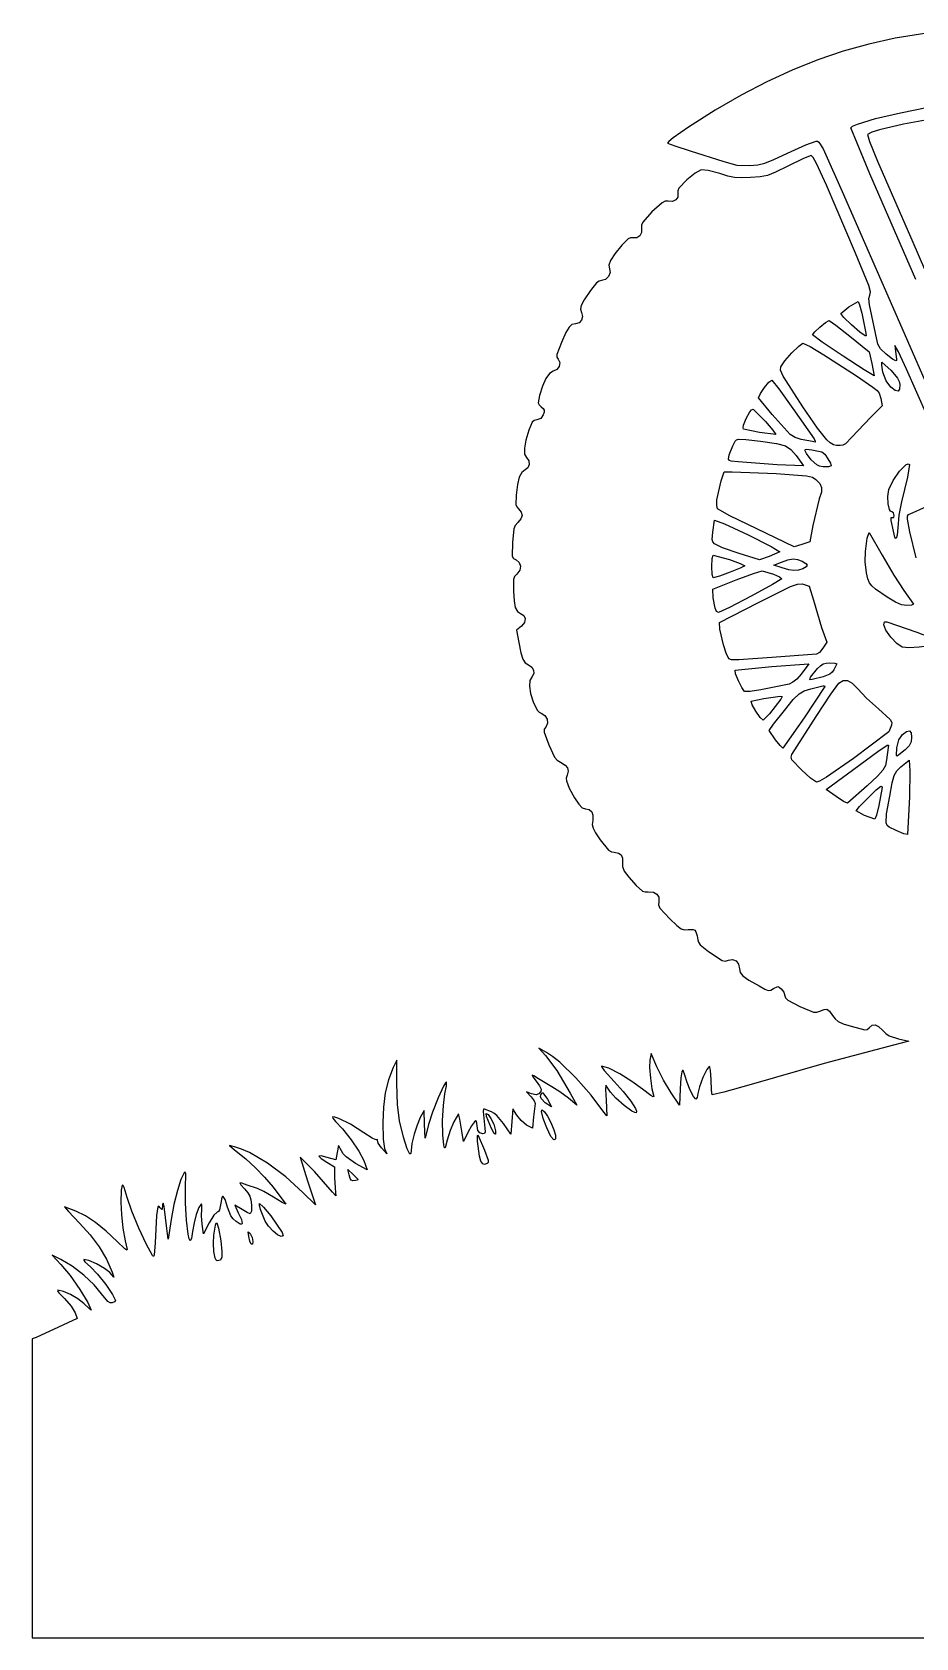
# Model space of a CAD drawing. Extents: x 0 to 847, y 0 to 575.
# Drawn here: x 0 to 179.4, y 0 to 325.9 of the extents above; entities that cross this region are included whole.
import ezdxf

# ---------------------------------------------------------------- set-up
doc = ezdxf.new("R2010")
doc.units = 0

msp = doc.modelspace()

# ---------------------------------------------------------------- linework, layer by layer
at = {"layer": 'Layer 1', "color": 7}
for points in [[(182.884525, 325.944823), (175.154277, 324.732149), (169.847449, 323.52919), (164.621649, 322.053792), (159.445459, 320.291487), (154.287458, 318.227805), (149.116229, 315.848276), (143.900351, 313.138431), (138.608405, 310.0838), (133.208973, 306.669915), (130.113346, 304.473872), (129.230298, 303.74296), (128.975637, 303.38908), (130.444075, 302.829045), (133.526473, 301.872135), (140.370366, 299.684911), (143.016201, 298.948487), (145.662036, 298.873522), (147.26001, 299.001404), (148.709156, 299.340952), (150.548563, 300.064147), (153.317319, 301.342968), (157.056766, 303.053941), (159.102878, 303.812414), (159.384342, 303.794155), (159.681103, 303.593581), (160.527219, 302.246961), (164.67677, 292.982129), (190.676509, 233.609592)], [(179.387613, 275.696007), (170.034586, 297.144909), (166.158438, 306.528804), (166.523343, 306.856709), (167.549706, 307.29334), (171.176705, 308.385298), (176.219226, 309.589705), (181.857059, 310.691585)], [(182.831057, 308.368211), (176.843202, 307.282867), (172.012899, 306.137992), (170.419404, 305.622812), (169.580385, 305.188248), (169.98167, 303.754536), (171.600039, 299.724599), (178.752613, 283.280734), (181.151503, 277.812675)], [(181.68067, 248.038212), (177.469383, 257.541169), (175.821799, 261.040837), (175.083721, 262.360999), (175.295388, 260.597109), (175.443114, 259.565233), (175.414451, 259.307264), (175.286569, 259.221274), (174.640544, 259.565233), (173.319831, 260.597109), (172.195352, 261.677491), (171.626497, 262.572665), (169.946392, 270.567497), (169.835597, 271.894273), (170.038996, 272.556283), (170.162468, 273.224907), (169.836149, 274.51861), (167.146216, 281.058233), (161.219546, 294.851852), (159.195482, 299.274807), (158.525755, 300.492442), (158.150377, 300.919634), (156.536418, 300.280224), (153.387874, 298.767688), (150.898033, 297.530209), (149.238323, 296.858277), (147.757207, 296.550148), (145.803147, 296.404076), (143.959331, 296.3473), (142.562, 296.426124), (141.224199, 296.696771), (139.558977, 297.215465), (137.208593, 297.854875), (135.784252, 297.991577), (134.589217, 297.312479), (132.891473, 295.945464), (131.259874, 294.282998), (131.026159, 293.747768), (131.057027, 293.229074), (131.046003, 292.474459), (130.651332, 291.901746), (129.96562, 291.587002), (129.08147, 291.606295), (128.504347, 291.607397), (127.877615, 291.324072), (125.800635, 289.454349), (123.922092, 287.372959), (123.657508, 286.745675), (123.683967, 286.138236), (123.671289, 285.274481), (123.31796, 284.599242), (122.706661, 284.20843), (121.920077, 284.197957), (121.46367, 284.213942), (120.994035, 284.008339), (119.697575, 282.681011), (118.288668, 280.914917), (117.422157, 279.585384), (117.058355, 278.61304), (117.157574, 277.918508), (117.290968, 277.141846), (116.981185, 276.361875), (116.353901, 275.760499), (115.534795, 275.519618), (115.063506, 275.418746), (114.569065, 275.083055), (113.312294, 273.508783), (112.073712, 271.628587), (111.44698, 270.479302), (111.303113, 269.733508), (111.513126, 269.063781), (111.702193, 268.203333), (111.517536, 267.445412), (111.021993, 266.905771), (110.278403, 266.700168), (109.573949, 266.582208), (108.981944, 266.073987), (108.323792, 264.943995), (107.420901, 262.960721), (106.494859, 260.513324), (106.508088, 259.979196), (106.785901, 259.574052), (107.102298, 258.855818), (106.988748, 258.087975), (106.51801, 257.445809), (105.762844, 257.104606), (105.039649, 256.675209), (104.289996, 255.627349), (103.580031, 254.083394), (102.975898, 252.165714), (102.715724, 250.661998), (102.901484, 250.265674), (103.328676, 249.872657), (103.722244, 249.51547), (103.91076, 249.18474), (103.914067, 248.801094), (103.75201, 248.285156), (103.253711, 247.531093), (102.411453, 247.226822), (101.880082, 247.095633), (101.494231, 246.78585), (100.788675, 245.18071), (100.201079, 243.148378), (99.924368, 241.48977), (99.965158, 240.27434), (100.330063, 239.57154), (100.796943, 238.922208), (100.890098, 238.186886), (100.632681, 237.51771), (100.047841, 237.066816), (99.389138, 236.580093), (98.879264, 235.607197), (98.495066, 234.085291), (98.213395, 231.951535), (98.147249, 230.081812), (98.347341, 229.590127), (98.742562, 229.164589), (99.290471, 228.500925), (99.448118, 227.824032), (99.208891, 227.120681), (98.566173, 226.377643), (98.057952, 225.81871), (97.754784, 225.1341), (97.472561, 222.355973), (97.432874, 219.569027), (97.685882, 219.091674), (98.213395, 218.792916), (98.880366, 218.261544), (99.130618, 217.531734), (98.957536, 216.709321), (98.354506, 215.900136), (97.937236, 215.43491), (97.715096, 214.850621), (97.684228, 212.478189), (97.815418, 210.477828), (98.072284, 209.148847), (98.487901, 208.355648), (99.09534, 207.962631), (99.803101, 207.530478), (100.074299, 206.886658), (99.908934, 206.137005), (99.307007, 205.387352), (98.319229, 204.540684), (98.77784, 202.035961), (99.185188, 199.965595), (99.576, 198.67575), (100.052802, 197.928302), (100.718119, 197.485124), (101.409343, 197.021552), (101.776453, 196.422381), (101.799604, 195.763678), (101.458953, 195.121512), (101.041131, 194.316737), (100.947425, 193.181233), (101.171218, 191.728228), (101.705897, 189.970953), (102.504058, 188.282028), (102.891562, 187.882397), (103.328676, 187.677896), (104.09211, 187.246845), (104.541351, 186.504909), (104.61356, 185.64391), (104.245899, 184.855672), (103.94273, 184.432338), (103.91076, 183.876713), (104.845622, 181.257336), (106.014199, 178.752613), (106.547224, 178.141866), (107.209234, 177.729556), (108.163388, 177.172829), (108.677673, 176.609486), (108.801696, 175.95354), (108.585068, 175.118999), (108.423011, 174.522584), (108.426318, 173.972471), (109.008402, 172.508442), (110.087131, 170.507529), (110.944271, 169.201148), (111.662505, 168.49008), (112.324515, 168.275106), (113.091256, 168.129585), (113.590106, 167.693022), (113.817758, 166.965418), (113.770905, 165.946771), (113.69594, 165.135933), (113.859099, 164.381319), (114.366218, 163.421652), (115.323128, 161.995658), (116.998824, 159.918677), (117.565473, 159.549914), (118.145352, 159.455656), (118.989815, 159.315096), (119.556464, 158.91326), (119.832072, 158.279913), (119.803409, 157.444821), (119.792384, 156.611935), (120.191465, 155.650063), (121.093253, 154.403765), (122.590355, 152.717596), (123.851536, 151.601936), (124.406059, 151.422791), (125.059801, 151.412318), (126.109867, 151.341762), (126.819281, 150.980165), (127.178123, 150.340754), (127.176469, 149.436761), (127.12245, 148.767034), (127.379316, 148.127072), (129.434248, 145.944259), (130.83158, 144.620239), (131.722895, 143.924605), (132.39593, 143.691992), (133.138417, 143.757035), (134.183522, 143.818771), (134.482832, 143.637972), (134.725918, 143.298424), (134.999321, 142.517902), (135.113974, 141.710923), (135.222563, 141.231916), (135.585815, 140.709915), (137.301198, 139.312032), (140.039637, 137.495226), (140.659754, 137.387187), (141.322867, 137.58342), (142.181661, 137.699175), (142.901548, 137.398212), (143.39654, 136.74006), (143.580646, 135.784252), (143.716796, 135.070428), (144.272973, 134.386369), (145.470764, 133.536946), (147.53176, 132.327028), (148.6838, 131.703603), (149.392664, 131.440673), (149.903089, 131.488629), (150.459817, 131.797861), (151.332943, 132.216785), (151.650443, 132.100478), (152.047318, 131.762583), (152.545617, 131.083485), (152.752874, 130.351471), (152.880205, 129.900025), (153.348187, 129.438658), (155.822043, 128.12897), (158.578121, 127.008899), (159.259974, 126.978031), (159.87899, 127.211747), (160.72235, 127.585471), (161.30774, 127.608622), (161.813756, 127.221669), (162.418991, 126.36508), (162.955324, 125.625899), (163.614027, 125.108308), (164.636532, 124.663477), (166.264271, 124.142578), (168.980662, 123.419383), (169.508727, 123.507578), (169.897885, 123.860356), (170.52131, 124.372435), (171.128198, 124.464488), (171.807847, 124.113364), (172.649553, 123.295911), (173.285105, 122.693984), (173.97688, 122.237577), (175.859833, 121.602577), (177.941223, 121.143965), (174.801499, 120.332576), (160.738886, 116.597539), (145.908981, 112.359793), (140.410054, 110.785521), (138.006754, 110.243125), (137.861233, 111.200035), (137.795087, 113.241738), (137.693663, 115.234934), (137.512864, 116.063962), (136.929678, 115.357304), (136.128211, 113.717988), (135.419347, 111.867006), (135.113974, 110.525347), (134.999321, 109.705139), (134.725918, 109.36118), (134.249117, 109.878771), (133.583799, 111.147119), (132.925097, 112.739581), (132.468139, 114.229516), (132.1556, 115.143983), (132.008632, 115.172715), (131.872826, 114.930663), (131.649584, 113.678852), (131.515638, 111.477848), (131.409805, 108.126457), (129.716471, 110.631181), (128.177477, 113.20646), (126.823691, 115.887573), (125.624246, 118.639241), (125.377301, 117.298685), (125.319975, 115.784496), (125.474315, 113.625384), (125.774176, 111.459658), (126.153413, 109.925625), (126.053643, 109.824201), (125.593378, 110.066736), (123.895634, 111.372015), (121.746444, 112.953452), (119.269832, 114.472051), (117.024731, 115.613619), (115.570073, 116.063962), (115.614721, 115.821978), (116.112469, 115.159968), (118.110074, 112.959516), (119.975939, 110.930491), (121.501153, 108.977534), (122.450897, 107.428067), (122.636588, 106.906961), (122.590355, 106.609512), (122.295179, 106.626324), (121.730459, 106.922602), (120.129728, 108.08236), (118.462852, 109.546388), (117.404518, 110.772292), (116.41674, 112.183404), (116.359414, 111.28382), (116.487296, 109.114235), (116.628407, 105.939233), (115.817017, 106.96229), (113.495297, 110.184145), (110.366597, 113.713579), (107.105606, 116.839522), (105.63634, 118.028977), (104.38701, 118.850908), (102.834787, 119.732853), (104.175343, 118.215908), (106.47281, 115.173198), (109.220069, 110.595903), (110.560625, 108.126457), (108.832013, 109.572847), (107.11663, 110.834028), (105.480622, 111.830626), (102.764231, 113.453405), (101.843701, 114.101083), (101.458953, 114.242746), (101.603371, 113.875085), (102.270342, 112.994793), (102.974245, 112.057176), (103.297808, 111.394063), (103.257569, 110.896316), (102.870065, 110.454792), (102.274752, 110.225486), (101.388397, 110.419514), (100.365341, 110.80757), (101.282564, 109.819791), (101.917564, 109.030451), (102.129231, 108.479235), (101.776453, 105.762844), (101.564786, 103.43451), (100.365341, 104.104788), (99.280549, 104.991143), (98.354506, 106.115622), (97.543117, 107.420901), (97.366728, 104.845622), (97.190339, 102.235064), (95.673394, 104.38701), (94.306379, 106.058296), (93.718783, 106.525176), (93.203948, 106.750623), (91.828113, 107.315068), (91.610934, 107.353653), (91.545891, 106.856456), (91.898669, 103.43451), (91.937254, 102.74549), (91.810474, 102.393814), (91.472028, 102.333181), (90.875613, 102.517287), (90.461099, 102.989127), (90.311168, 103.963677), (90.218564, 104.911767), (90.05816, 104.960826), (89.782001, 104.775066), (89.173459, 103.954857), (88.406167, 102.552565), (87.5595, 100.753397), (87.312555, 102.482009), (86.818666, 105.304233), (86.571721, 106.362567), (85.619221, 104.739788), (84.82547, 102.993537), (84.243386, 101.035619), (83.842101, 99.452528), (83.712566, 99.502689), (83.573108, 100.012563), (83.353173, 102.109938), (83.321754, 105.044059), (83.468928, 108.06417), (83.784775, 110.419514), (84.075817, 112.08639), (84.102275, 112.853682), (83.881031, 112.679085), (83.489875, 111.999298), (82.404531, 109.616944), (81.259656, 106.692194), (80.468662, 104.210621), (79.798384, 101.423675), (79.657272, 104.245899), (79.551439, 107.068123), (78.775327, 105.621733), (78.125995, 104.098173), (77.522965, 102.217425), (77.078686, 100.363136), (76.905604, 98.918951), (76.844626, 98.323018), (76.675747, 98.219459), (76.098624, 99.276139), (75.342908, 101.662351), (74.577269, 104.951455), (74.162755, 108.294027), (74.012824, 112.536182), (74.012824, 117.298685), (73.307268, 115.78174), (72.360831, 113.285284), (71.688899, 110.626771), (71.288166, 107.749977), (71.155323, 104.598677), (71.243517, 101.264925), (71.543378, 99.307007), (71.966712, 98.248673), (70.908378, 99.448118), (70.251329, 100.409438), (70.096989, 101.000341), (70.127857, 101.18555), (69.9206, 101.106175), (69.597036, 101.138145), (68.998967, 101.414856), (67.310042, 102.517287), (64.631134, 104.25527), (62.256498, 105.440934), (61.431328, 105.724328), (60.979882, 105.746859), (61.00138, 105.4676), (61.595039, 104.845622), (63.024341, 103.322062), (64.721534, 101.123814), (66.29305, 98.793274), (67.34532, 96.872839), (68.015598, 95.038393), (65.616708, 96.308394), (63.764623, 97.631311), (63.14616, 98.253083), (62.759206, 98.848396), (62.159484, 99.977285), (61.912539, 98.495618), (61.630317, 97.01395), (59.901704, 97.543117), (58.697849, 97.825339), (58.20837, 97.790062), (58.68462, 97.33586), (59.795871, 96.590616), (61.383372, 95.638116), (61.383372, 93.415614), (61.595039, 90.311168), (61.647955, 89.698216), (60.960038, 90.487557), (57.286737, 94.667976), (54.433645, 97.578395), (55.915313, 92.780614), (57.502814, 87.912278), (54.962812, 90.417001), (51.486847, 93.578223), (47.739683, 96.36572), (44.13804, 98.498374), (42.522014, 99.231284), (41.098637, 99.695063), (40.040303, 99.942007), (41.098637, 99.09534), (43.379016, 97.239948), (45.371661, 95.41763), (47.185711, 93.529165), (48.930309, 91.475335), (51.505588, 88.053389), (50.769164, 88.388528), (49.000864, 89.464501), (47.020898, 90.633078), (45.755307, 91.193113), (43.673916, 91.863391), (42.583612, 92.293339), (42.148152, 92.339641), (42.334462, 91.96261), (43.109472, 91.122557), (43.776443, 90.367943), (44.185445, 89.689397), (44.409238, 88.924861), (44.520584, 87.912278), (44.502945, 86.58495), (44.273639, 86.077832), (43.629819, 86.333596), (42.615582, 86.959777), (41.133915, 87.841722), (41.839471, 86.254221), (42.497071, 84.892718), (42.628812, 84.119914), (42.502652, 83.968743), (42.251229, 83.98211), (41.380859, 84.525609), (40.813107, 85.042098), (40.357803, 85.667728), (39.652247, 87.418388), (39.155051, 88.983841), (38.796761, 89.623251), (38.655236, 89.603958), (38.531075, 89.363077), (38.311691, 88.229778), (38.00742, 86.867173), (37.810636, 86.538097), (37.570857, 86.43061), (36.87412, 85.78679), (35.9128, 84.243386), (34.783911, 82.020885), (34.501688, 83.961164), (34.373806, 85.672137), (34.431133, 87.06561), (34.466411, 87.890229), (34.401367, 88.062759), (34.290022, 88.053389), (33.816527, 87.341218), (33.306653, 85.95436), (32.85631, 84.223543), (32.561409, 82.479496), (32.345333, 81.094843), (32.102798, 80.609773), (31.901191, 81.017121), (31.700411, 81.923871), (31.344325, 84.772553), (31.120532, 88.229778), (31.11502, 91.369502), (31.176756, 94.182907), (31.075332, 94.554426), (30.868075, 94.403393), (30.201655, 93.035276), (29.479012, 90.787418), (28.789441, 87.983936), (28.22224, 84.948942), (27.622517, 80.962551), (27.375573, 83.079219), (26.77585, 87.541861), (26.591744, 88.268363), (26.493628, 87.877), (26.387794, 86.946548), (26.235659, 86.988991), (25.964461, 87.312555), (25.684994, 87.620133), (25.50144, 87.524222), (25.223627, 85.725054), (24.941405, 80.221717), (24.795884, 77.677306), (24.648709, 77.418786), (24.412238, 77.646438), (23.181373, 79.849095), (21.656159, 83.149775), (20.230165, 86.635662), (19.296957, 89.393945), (18.691171, 91.402024), (18.465379, 91.84527), (18.28713, 91.911898), (18.061682, 90.907032), (17.991678, 88.370889), (18.116253, 85.944438), (18.43265, 83.140955), (18.854882, 80.562368), (19.296957, 78.810605), (19.215377, 78.721859), (18.803067, 79.000223), (17.250844, 80.433384), (15.011806, 82.573754), (12.885216, 84.300713), (10.851231, 85.637411), (8.890006, 86.606999), (6.561671, 87.488944), (7.38188, 86.523214), (9.630839, 84.208109), (11.80759, 81.824652), (13.63046, 79.37505), (15.102757, 76.846073), (16.227788, 74.224491), (16.580566, 73.201435), (15.804454, 74.153936), (14.724072, 75.00391), (13.088064, 75.926645), (11.478514, 76.624484), (10.477507, 76.799771), (10.463726, 76.642674), (10.711222, 76.310291), (11.818063, 75.318103), (13.257287, 73.827616), (14.944558, 71.728587), (16.347402, 69.722162), (16.933344, 68.509488), (16.726087, 68.218446), (16.227788, 67.980321), (15.812723, 67.98473), (15.367892, 68.253724), (14.11112, 69.850044), (12.582599, 71.685041), (10.481916, 73.629178), (8.123265, 75.42118), (5.820837, 76.799771), (4.056947, 77.716993), (5.856115, 75.811992), (7.693316, 73.553662), (9.705805, 70.683482), (11.328032, 68.058042), (11.994452, 66.533931), (11.553479, 66.847021), (10.477507, 67.874487), (9.26373, 68.844075), (7.805213, 69.704523), (6.359926, 70.320231), (5.185837, 70.5556), (5.17812, 70.424962), (5.441601, 70.066121), (6.596949, 68.862266), (7.950734, 67.34091), (8.748894, 66.004764), (9.13695, 64.840596), (5.362226, 63.076706), (0.811389, 60.995316), (0, 60.677816), (0, 30.338908), (0, 0), (423.3336, 0)], [(168.380939, 268.922669), (169.232016, 264.848083), (169.249104, 264.299073), (169.051218, 264.266), (167.966976, 265.042111), (166.277501, 266.532598), (164.74016, 268.036315), (164.112326, 268.852114), (165.757153, 270.157392), (167.640106, 271.251004), (167.944377, 270.589545), (168.380939, 268.922669), (168.380939, 268.922669)], [(165.982049, 264.230722), (169.862607, 261.05572), (170.46233, 258.692107), (170.920941, 256.187384), (168.889711, 257.363678), (164.592986, 260.147317), (160.329333, 263.02356), (158.397322, 264.477667), (158.856485, 265.093926), (159.901038, 266.073987), (161.031581, 266.987903), (161.748713, 267.405724), (163.151006, 266.466453), (165.982049, 264.230722), (165.982049, 264.230722)], [(160.655101, 260.455997), (167.290635, 256.180218), (170.665177, 253.872278), (171.491311, 253.178229), (171.93628, 252.642516), (172.261497, 251.60127), (172.54372, 250.084324), (170.144829, 247.720712), (166.370105, 243.699042), (165.095694, 242.362896), (164.559361, 242.086737), (164.006492, 242.005708), (163.276958, 242.042846), (162.628453, 242.203594), (161.98987, 242.561953), (161.290102, 243.191924), (159.422583, 245.562702), (156.457043, 249.907935), (152.439784, 256.09037), (151.897939, 257.31958), (151.941485, 257.986551), (152.790908, 259.23285), (154.186035, 260.839643), (155.587776, 262.228156), (156.457043, 262.81961), (157.894613, 262.127283), (160.655101, 260.455997), (160.655101, 260.455997)], [(174.378165, 257.280995), (175.665805, 255.702314), (175.975588, 255.03865), (176.106778, 254.388216), (176.073153, 253.482569), (175.758409, 253.096166), (175.159238, 253.232317), (174.272332, 253.894327), (173.306602, 255.133459), (172.684831, 256.928217), (172.433477, 258.343739), (172.473164, 258.939052), (174.378165, 257.280995), (174.378165, 257.280995)], [(154.410931, 249.555157), (158.701593, 243.368313), (158.91953, 242.924378), (158.900582, 242.743786), (158.362044, 242.817097), (156.104265, 243.275709), (154.856313, 243.650535), (153.846486, 244.263487), (150.190824, 248.307205), (147.461204, 251.742381), (147.825006, 252.566999), (148.65183, 253.788493), (149.544799, 254.877695), (150.107039, 255.305439), (151.53138, 253.568007), (154.410931, 249.555157), (154.410931, 249.555157)], [(148.837038, 246.909322), (150.367213, 245.127793), (150.918428, 244.298765), (147.664051, 244.664772), (144.356758, 245.321821), (144.29261, 245.629331), (144.392587, 246.154708), (144.934432, 247.539913), (145.681329, 248.839128), (146.037621, 249.257018), (146.332314, 249.414046), (148.837038, 246.909322), (148.837038, 246.909322)], [(147.813982, 242.887653), (151.067257, 242.410851), (152.885166, 241.957201), (153.97547, 241.245582), (155.045931, 239.994873), (156.527599, 237.913483), (151.235929, 238.116331), (143.298424, 238.689595), (141.897233, 238.86433), (141.513725, 239.006475), (141.322867, 239.24081), (141.462876, 240.153072), (142.204812, 241.935152), (142.674448, 242.897575), (142.956394, 243.166706), (143.368979, 243.310987), (144.88372, 243.274606), (147.813982, 242.887653), (147.813982, 242.887653)], [(160.302323, 240.735707), (160.862358, 240.244574), (161.528227, 239.346644), (162.048574, 238.42887), (162.172047, 237.878205), (161.62965, 237.697407), (160.584546, 237.701816), (159.842058, 237.828045), (159.248399, 238.076643), (158.150377, 239.112928), (157.139448, 240.439704), (156.809821, 241.101714), (156.902563, 241.240276), (157.168111, 241.280859), (158.220933, 241.159041), (160.302323, 240.735707), (160.302323, 240.735707)], [(177.659001, 235.620426), (176.424278, 230.575701), (175.895111, 227.885769), (175.683444, 225.354586), (175.605171, 223.839846), (175.401222, 223.185002), (175.266587, 223.192443), (175.117897, 223.429741), (174.801499, 224.613753), (174.378165, 226.800976), (174.325249, 227.391879), (174.589832, 227.400699), (174.876464, 227.391879), (174.977888, 227.85931), (174.836777, 228.388477), (174.483999, 228.600144), (174.246976, 228.724719), (174.043026, 229.067575), (173.760804, 230.222923), (173.690248, 231.695771), (173.884276, 233.115702), (174.743621, 234.935816), (176.07591, 236.802232), (177.361896, 238.086565), (177.825261, 238.314079), (178.082334, 238.160428), (177.659001, 235.620426), (177.659001, 235.620426)], [(150.988984, 236.325982), (157.193467, 235.87619), (158.385746, 235.591763), (159.032322, 235.161815), (159.867414, 234.31625), (160.236177, 233.530217), (160.188222, 232.572204), (159.773156, 231.210701), (158.4326, 225.77792), (157.832877, 222.461807), (156.245376, 221.967918), (154.693153, 221.474028), (147.108426, 225.107642), (141.640367, 227.788755), (139.135643, 229.199867), (138.94382, 229.839277), (139.003351, 231.007854), (139.876477, 234.879592), (140.440922, 236.714038), (142.098978, 236.714038), (150.988984, 236.325982), (150.988984, 236.325982)], [(179.422891, 219.251527), (178.147929, 224.529968), (177.663411, 227.109657), (177.695863, 227.722333), (177.899882, 228.062158), (178.78789, 228.459033), (185.102617, 231.303305)], [(151.765096, 220.450972), (149.577872, 219.498472), (147.637593, 218.792916), (143.51009, 220.133472), (140.132241, 221.262913), (138.500643, 222.051702), (138.157787, 222.464081), (138.033212, 222.966169), (138.147865, 224.472641), (138.500643, 226.90681), (140.559984, 226.108649), (145.344536, 223.908197), (149.983567, 221.544584), (151.765096, 220.450972), (151.765096, 220.450972)], [(172.508442, 219.745416), (174.863235, 215.745796), (176.953445, 212.619301), (178.858446, 209.832354), (178.46598, 209.625097), (177.51789, 209.550132), (176.471682, 209.706677), (175.207194, 210.246869), (173.519371, 211.276539), (171.203163, 212.901523), (170.414925, 213.533216), (169.924343, 214.145065), (169.605741, 214.955352), (169.33344, 216.182358), (169.082086, 218.391631), (169.121773, 220.521528), (169.505419, 223.224689), (169.862607, 224.366808), (172.508442, 219.745416), (172.508442, 219.745416)], [(141.569811, 218.863471), (143.739396, 218.100589), (144.63898, 217.628748), (143.735538, 217.14423), (141.697693, 216.31906), (139.534172, 215.540192), (138.253698, 215.19458), (138.028802, 215.864858), (137.936198, 217.487637), (138.011163, 219.110416), (138.21842, 219.780694), (141.569811, 218.863471), (141.569811, 218.863471)], [(156.280654, 218.545971), (157.02259, 218.100589), (157.294891, 217.734582), (157.10417, 217.395033), (156.457043, 217.029026), (155.557459, 216.718691), (154.631417, 216.63656), (153.559854, 216.78594), (152.223707, 217.170137), (150.530373, 217.769859), (152.082596, 218.369582), (153.393387, 218.833706), (154.446208, 219.013402), (155.366738, 218.915285), (156.280654, 218.545971), (156.280654, 218.545971)], [(150.459817, 215.935414), (151.707769, 215.393018), (152.188429, 214.982913), (150.235472, 213.799453), (145.931029, 211.468362), (141.527368, 209.183574), (139.276754, 208.13902), (138.923425, 208.364467), (138.619705, 208.990097), (138.253698, 211.137633), (138.147865, 212.901523), (142.87509, 214.735969), (146.394051, 216.036837), (148.16676, 216.570414), (150.459817, 215.935414), (150.459817, 215.935414)], [(157.727044, 213.501246), (158.573711, 210.608466), (160.231768, 205.069851), (161.290102, 202.141794), (160.51399, 200.907071), (159.804024, 200.038355), (159.173434, 199.672348), (150.107039, 199.00207), (143.408667, 198.543458), (141.926448, 198.555585), (141.393422, 198.719847), (140.88906, 199.850942), (140.321859, 201.577349), (139.594255, 204.752351), (139.523699, 206.092908), (147.284815, 210.114577), (153.912632, 213.382183), (155.376109, 213.889853), (156.280654, 213.924579), (157.727044, 213.501246), (157.727044, 213.501246)], [(179.564002, 204.117351), (184.123658, 202.410787), (184.41401, 202.212556), (184.455489, 202.05856), (183.973727, 201.789016), (182.300788, 201.371195), (180.062301, 201.065821), (177.936262, 200.945656), (176.600667, 201.08346), (175.495479, 201.838625), (174.267922, 203.129572), (173.271876, 204.526353), (172.86122, 205.599018), (172.993512, 206.238429), (173.49622, 206.269297), (179.564002, 204.117351), (179.564002, 204.117351)], [(156.104265, 195.650679), (155.17712, 194.622662), (154.428569, 193.988212), (153.65356, 193.611732), (152.647041, 193.357622), (147.919815, 192.440399), (145.732592, 192.10967), (144.603702, 192.122899), (144.057448, 192.879718), (143.35575, 194.288074), (142.792959, 195.689815), (142.663423, 196.42679), (150.146727, 197.180853), (157.656488, 197.696791), (156.104265, 195.650679), (156.104265, 195.650679)], [(163.336214, 197.696791), (162.736491, 196.497346), (162.379855, 196.004008), (161.920692, 195.619811), (160.549268, 195.086234), (158.291489, 194.521789), (157.815238, 194.473282), (157.973988, 194.980401), (159.420378, 196.779568), (160.004667, 197.342911), (160.549268, 197.687972), (161.146786, 197.861053), (161.889824, 197.908458), (162.91729, 197.842312), (163.336214, 197.696791), (163.336214, 197.696791)], [(160.866768, 193.110677), (156.708397, 186.760673), (152.364818, 180.622336), (151.810295, 181.129454), (150.865512, 182.271573), (149.577872, 184.185394), (150.481866, 185.486263), (152.682318, 188.242341), (154.492511, 190.454369), (155.654473, 191.651058), (156.670915, 192.24582), (158.044544, 192.652066), (160.474302, 193.251788), (160.807788, 193.257301), (160.866768, 193.110677), (160.866768, 193.110677)], [(167.498994, 192.687344), (169.346669, 190.755884), (171.802886, 188.559841), (174.14445, 186.385847), (174.466911, 185.786675), (174.448721, 185.243728), (173.884276, 183.903171), (166.687605, 178.505668), (161.237185, 174.691256), (159.841507, 173.887032), (159.173434, 173.707887), (158.000447, 174.536915), (156.139543, 176.212611), (154.203674, 178.249904), (154.031143, 178.782378), (154.199264, 179.28178), (159.124927, 187.047305), (162.14173, 191.550186), (163.759548, 193.780955), (164.62661, 194.299649), (165.48375, 194.305713), (166.413651, 193.775994), (167.498994, 192.687344), (167.498994, 192.687344)], [(151.976762, 190.570676), (149.670476, 187.585292), (148.343149, 186.266784), (147.764373, 186.832882), (146.88794, 188.09682), (146.130569, 189.407059), (145.908981, 190.112064), (148.497489, 190.680919), (151.800373, 191.170398), (152.245756, 191.095433), (151.976762, 190.570676), (151.976762, 190.570676)], [(178.505668, 182.80956), (178.395976, 181.905015), (177.99855, 181.102996), (177.210862, 180.254675), (175.930389, 179.211224), (175.581469, 178.990738), (175.414451, 179.087752), (175.507055, 180.657614), (175.899521, 182.306851), (176.635945, 183.374004), (177.478753, 184.000185), (178.060286, 184.123658), (178.397079, 183.731192), (178.505668, 182.80956), (178.505668, 182.80956)], [(173.778443, 180.728169), (173.390387, 178.223446), (173.175413, 177.108888), (172.676012, 176.159694), (171.554839, 174.919459), (169.474551, 172.931776), (165.48816, 169.403996), (164.712048, 169.774412), (163.195103, 170.77983), (161.184268, 172.22622), (165.523438, 175.401222), (171.626497, 179.952058), (173.549137, 181.239698), (173.839077, 181.192293), (173.778443, 180.728169), (173.778443, 180.728169)], [(178.047057, 170.709274), (177.659001, 163.089269), (176.922577, 163.2392), (175.365944, 163.865381), (173.946564, 164.550542), (173.55458, 164.917721), (173.350699, 165.430833), (173.436138, 167.283469), (174.060665, 170.885663), (174.55731, 173.533152), (174.964659, 175.052853), (175.484455, 175.970627), (176.318444, 176.812334), (178.011779, 178.15289), (178.122022, 175.965666), (178.047057, 170.709274), (178.047057, 170.709274)], [(172.508442, 172.614275), (171.873442, 168.949794), (171.377348, 167.003452), (171.026774, 166.158438), (168.923336, 166.92573), (167.216772, 167.851772), (167.95485, 168.768444), (169.602433, 170.475559), (171.309548, 172.123142), (172.22622, 172.86122), (172.433477, 172.790664), (172.508442, 172.614275), (172.508442, 172.614275)], [(104.633955, 109.325902), (105.410066, 107.773679), (104.140066, 108.620346), (103.324266, 109.502291), (103.182604, 109.860581), (103.222843, 110.172569), (103.428446, 110.610786), (103.650586, 110.662049), (104.633955, 109.325902), (104.633955, 109.325902)], [(93.697837, 104.245899), (94.072112, 102.937313), (94.072663, 102.270342), (93.95243, 102.216736), (93.762329, 102.370663), (93.203948, 103.363954), (92.251447, 105.8334), (92.18475, 106.473361), (92.538079, 106.269963), (93.10969, 105.451408), (93.697837, 104.245899), (93.697837, 104.245899)], [(105.268955, 104.633955), (105.908365, 103.154492), (106.230275, 102.032217), (106.221456, 101.320046), (106.088888, 101.134287), (105.868678, 101.070897), (105.294311, 101.806219), (104.475205, 103.513885), (103.735473, 105.446447), (103.399232, 106.856456), (103.431822, 107.093755), (103.547509, 107.154113), (103.976906, 106.803539), (104.584897, 105.923799), (105.268955, 104.633955), (105.268955, 104.633955)], [(91.792836, 98.989507), (92.538079, 96.996311), (92.55186, 96.52888), (92.35728, 96.273116), (91.846304, 96.063103), (91.444467, 96.20697), (91.102162, 96.754327), (90.769779, 97.754784), (90.372904, 100.819543), (90.372904, 101.956701), (90.439877, 102.138533), (90.558113, 101.952842), (91.792836, 98.989507), (91.792836, 98.989507)], [(65.616708, 92.85117), (65.075965, 92.789985), (64.756812, 92.890857), (64.550106, 93.262928), (64.346707, 94.015337), (64.099763, 95.073671), (65.228652, 94.015337), (66.097368, 93.102524), (66.00752, 92.938813), (65.616708, 92.85117), (65.616708, 92.85117)], [(48.436419, 85.654498), (50.764754, 82.303107), (50.98524, 81.632829), (50.51781, 81.491718), (49.827688, 81.793233), (48.91267, 82.554462), (47.997652, 83.56043), (47.30753, 84.596164), (46.34621, 86.950958), (46.126826, 87.84062), (46.17864, 88.1945), (46.9768, 87.440437), (48.436419, 85.654498), (48.436419, 85.654498)], [(38.276413, 80.574495), (38.532728, 78.462788), (38.527767, 77.253972), (38.211921, 76.700001), (37.535579, 76.552826), (37.344721, 76.693248), (37.172879, 77.080891), (36.909398, 78.396091), (36.791438, 80.094938), (36.865301, 81.77394), (37.20485, 83.759419), (37.361395, 84.191159), (37.51794, 84.243386), (37.857489, 83.192769), (38.276413, 80.574495), (38.276413, 80.574495)], [(44.802806, 80.468662), (44.710202, 79.904217), (44.485306, 79.948314), (44.207493, 80.508349), (43.956139, 81.491718), (43.823847, 82.448628), (44.273639, 82.056163), (44.644056, 81.3021), (44.802806, 80.468662), (44.802806, 80.468662)]]:
    msp.add_lwpolyline(points, dxfattribs=at)

doc.saveas('drawing.dxf')
